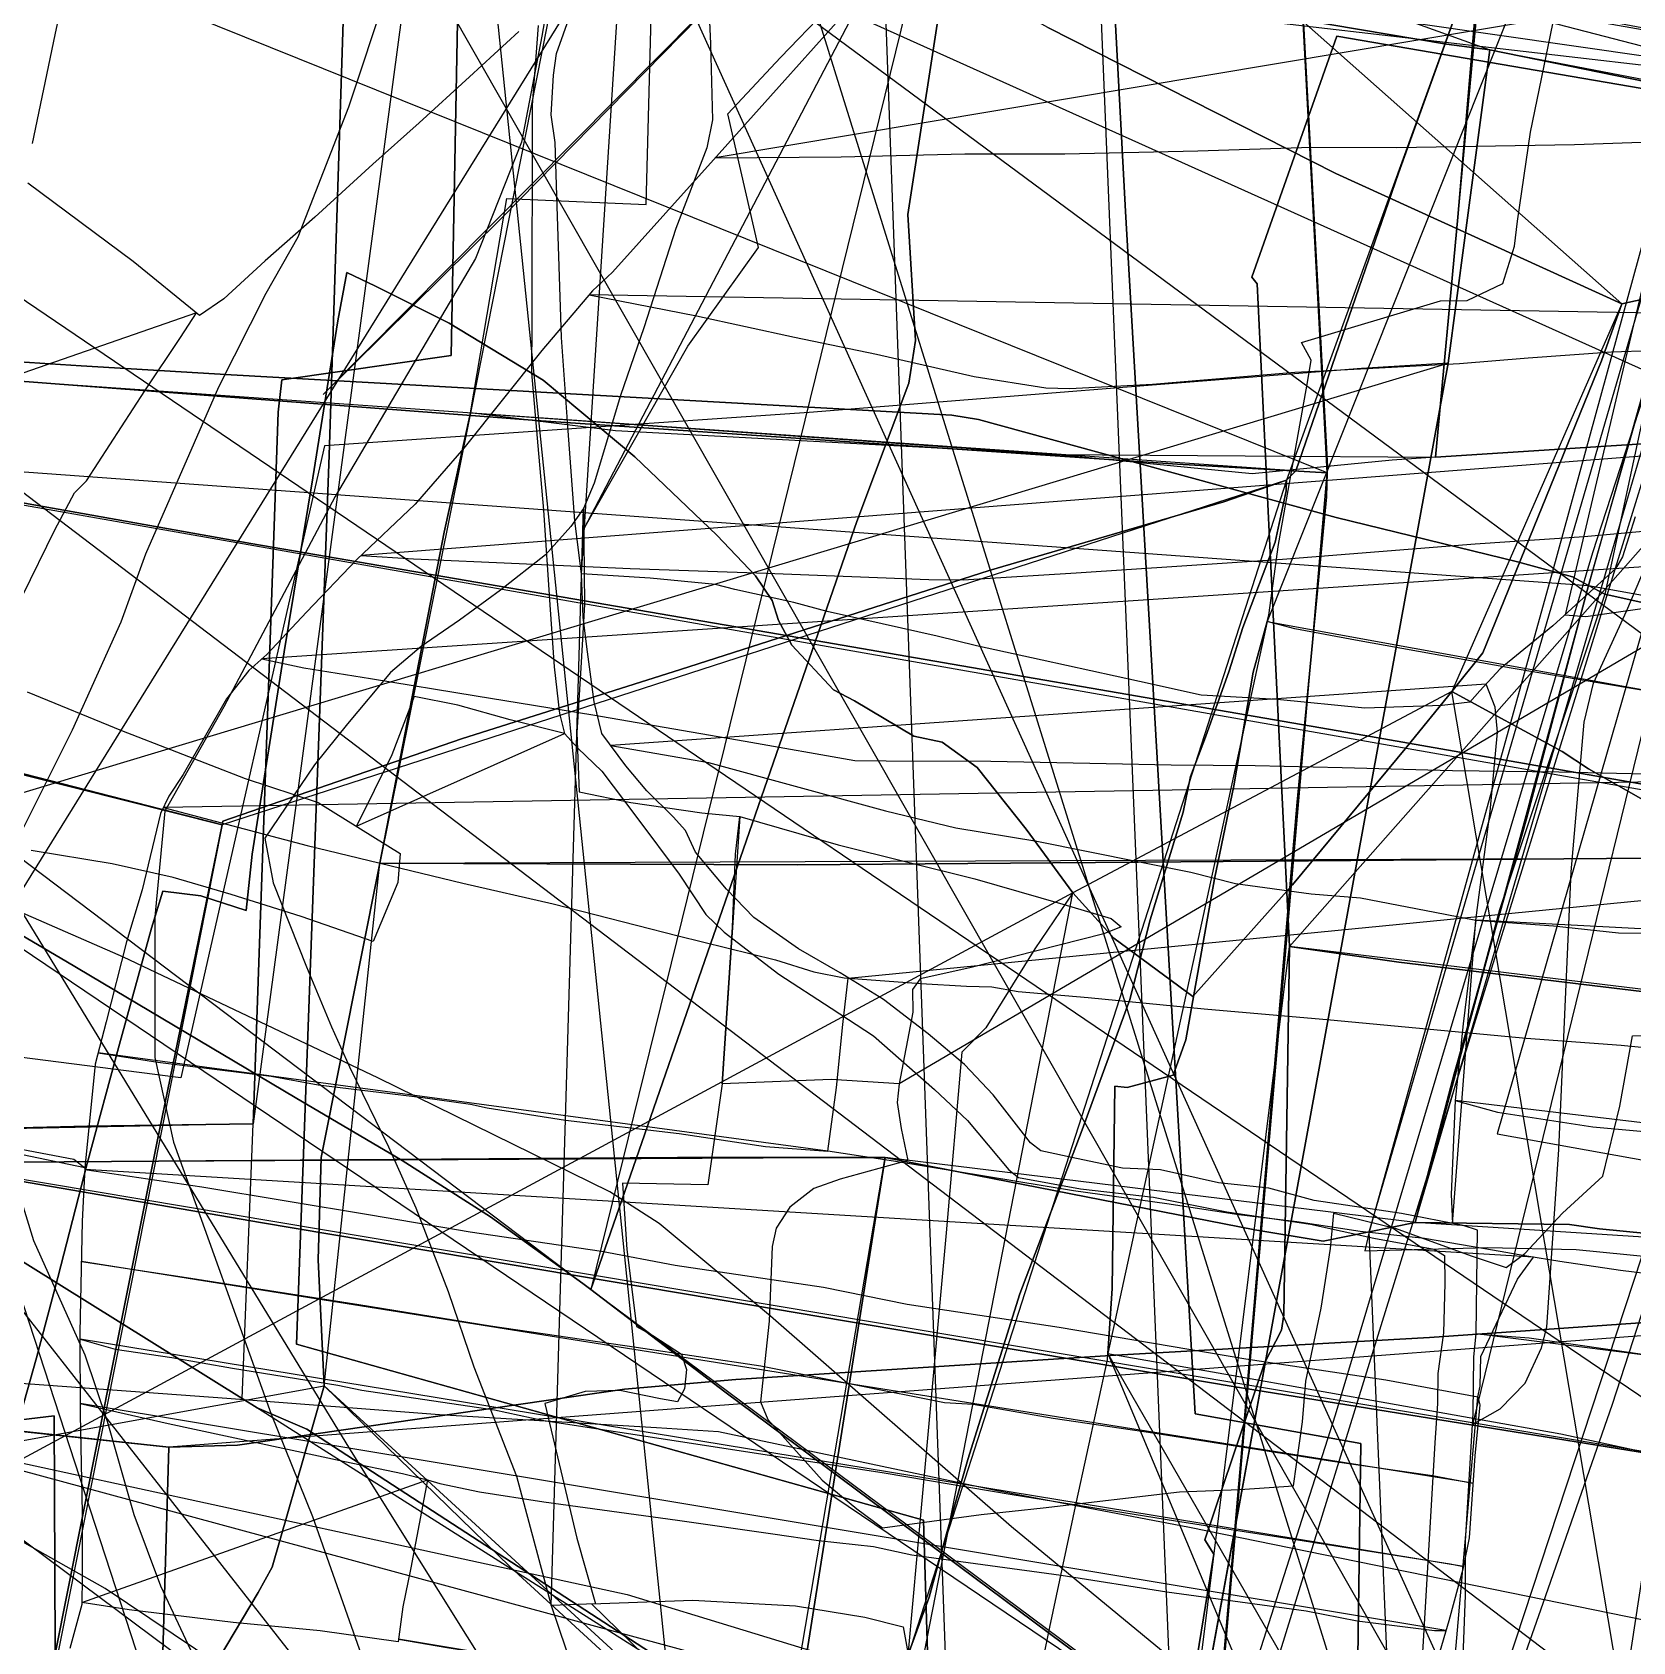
# Model space of a CAD drawing. Extents: x -6790 to 12600, y -1098 to 2171.
# Drawn here: x 160.3 to 236.2, y 490.1 to 566.5 of the extents above; entities that cross this region are included whole.
import ezdxf

# ---------------------------------------------------------------- set-up
doc = ezdxf.new("R2010")
doc.units = 0

msp = doc.modelspace()

# ---------------------------------------------------------------- linework, layer by layer
for points in [[(512.136, 280.615), (448.563, 287.803), (344.256, 372.979), (267.002, 377.504), (237.609, 399.76), (235.722, 401.947), (199.06, 461.44), (175.363, 499.307), (159.143, 525.878), (153.972, 622.113), (242.746, 662.943), (450.741, 620.082), (468.205, 616.512), (512.824, 619.789), (512.136, 280.615)], [(106.837, 634.008), (110.305, 95.456), (826.135, 101.618), (106.837, 634.008)], [(169.155, 628.397), (174.28, 629.169), (219.308, 590.641), (221.354, 552.629), (221.718, 545.873), (221.709, 545.589), (162.836, 569.304), (157.917, 571.286), (169.155, 628.397)], [(219.308, 590.641), (221.354, 552.629), (221.718, 545.873), (221.709, 545.589), (221.675, 544.459), (220.291, 529.974), (217.759, 500.367), (215.5, 474.4), (213.872, 454.825), (275.978, 455.084), (276.414, 465.821), (276.268, 489.437), (276.189, 502.203), (276.521, 508.619), (276.806, 516.998), (278.843, 568.754), (279.165, 570.632), (280.73, 599.566), (282.279, 628.197), (277.587, 627.176), (219.308, 590.641)], [(261.032, 624.005), (234.291, 541.788), (222.081, 500.904), (216.616, 483.784), (208.621, 456.952), (206.806, 448.696), (261.032, 624.005)], [(176.799, 621.354), (124.503, 587.195), (132.295, 497.385), (161.335, 500.87), (161.789, 393.97), (162.139, 309.203), (180.292, 307.508), (183.861, 307.442), (194.41, 309.318), (208.589, 311.94), (207.26, 348.47), (204.83, 421.273), (202.567, 495.926), (172.831, 504.27), (174.373, 546.426), (176.799, 621.354)], [(176.799, 621.354), (174.373, 546.426), (172.831, 504.27), (202.567, 495.926), (204.83, 421.273), (207.26, 348.47), (208.589, 311.94), (176.799, 621.354)], [(176.799, 621.354), (195.163, 616.672), (209.08, 613.341), (209.489, 607.653), (212.137, 557.979), (215.453, 500.954), (223.302, 499.559), (222.815, 464.58), (222.289, 409.28), (222.118, 385.626), (221.952, 331.559), (221.478, 313.005), (219.103, 312.825), (208.589, 311.94), (207.26, 348.47), (204.83, 421.273), (202.567, 495.926), (172.831, 504.27), (174.373, 546.426), (176.799, 621.354)], [(226.847, 546.328), (224.783, 546.195), (218.146, 545.541), (208.794, 546.456), (187.95, 547.589), (181.087, 548.433), (182.81, 558.605), (189.406, 558.309), (189.874, 575.519), (190.448, 595.897), (192.853, 619.432), (227.935, 618.119), (233.372, 617.839), (232.104, 602.231), (231.286, 594.258), (230.425, 585.387), (229.012, 570.699), (227.906, 557.712), (226.847, 546.328)], [(231.286, 594.258), (230.425, 585.387), (229.012, 570.699), (227.906, 557.712), (226.847, 546.328), (244.994, 547.497), (247.116, 547.634), (258.708, 548.37), (265.349, 548.874), (273.068, 550.73), (272.188, 561.474), (270.805, 579.12), (269.726, 592.662), (269.593, 594.538), (248.677, 595.373), (248.881, 606.168), (249.6, 616.815), (239.702, 617.513), (233.372, 617.839), (232.104, 602.231), (231.286, 594.258)], [(254.742, 616.066), (244.143, 583.758), (232.39, 540.916), (223.7, 509.595), (254.742, 616.066)], [(257.042, 616.241), (250.487, 596.503), (244.652, 578.602), (241.014, 564.267), (237.232, 550.797), (234.878, 539.839), (229.884, 524.864), (225.878, 510.038), (257.042, 616.241)], [(259.891, 615.703), (250.918, 587.917), (246.26, 572.937), (242.917, 562.109), (240.831, 552.014), (239.497, 548.593), (237.003, 539.367), (229.773, 514.236), (250.422, 510.528), (261.235, 509.395), (271.188, 509.41), (282.27, 512.814), (293.051, 514.537), (301.297, 516.159), (303.663, 515.957), (307.541, 514.563), (259.891, 615.703)], [(221.478, 313.005), (221.952, 331.559), (222.118, 385.626), (222.289, 409.28), (222.815, 464.58), (223.302, 499.559), (215.453, 500.954), (212.137, 557.979), (209.489, 607.653), (209.08, 613.341), (221.478, 313.005)], [(138.65, 539.924), (141.125, 571.346), (142.459, 596.462), (291.488, 612.314), (289.796, 578.707), (288.085, 555.904), (286.14, 526.628), (285.094, 508.755), (285.13, 508.329), (263.074, 506.946), (238.604, 505.413), (226.564, 504.588), (211.68, 503.743), (193.661, 502.588), (188.383, 502.135), (170.03, 499.473), (166.771, 499.374), (150.608, 501.099), (137.104, 502.592), (136.855, 504.08), (138.65, 539.924)], [(269.777, 609.196), (254.903, 565.071), (242.101, 523.156), (239.146, 513.479), (235.229, 501.412), (231.936, 491.971), (222.86, 466.135), (217.867, 450.278), (207.44, 418.887), (202.701, 405.282), (269.777, 609.196)], [(79.554, 608.243), (82.482, 284.447), (81.901, 110.821), (776.199, 114.155), (808.139, 114.286), (79.554, 608.243)], [(144.151, 606.058), (145.473, 605.518), (151.092, 599.035), (157.13, 591.615), (165.633, 585.332), (180.078, 574.32), (180.523, 574.208), (194.077, 571.801), (214.989, 568.003), (227.373, 565.924), (229.424, 565.656), (227.444, 550.796), (223.328, 550.534), (197.14, 548.458), (174.16, 546.872), (167.344, 516.897), (130.793, 521.584), (130.567, 521.611), (144.151, 606.058)], [(181.132, 591.966), (180.8, 584.473), (180.159, 551.151), (172.138, 550.007), (171.958, 548.471), (170.776, 514.716), (162.915, 514.607), (150.032, 514.29), (142.255, 519.138), (142.602, 522.74), (154.223, 522.386), (154.637, 536.669), (154.953, 549.602), (151.92, 551.43), (151.678, 551.81), (151.66, 552.682), (152.075, 559.341), (153.446, 586.552), (153.896, 593.803), (154.964, 596.259), (181.132, 591.966)], [(181.087, 548.433), (182.81, 558.605), (189.406, 558.309), (189.874, 575.519), (190.448, 595.897), (181.087, 548.433)], [(226.847, 546.328), (227.906, 557.712), (229.012, 570.699), (230.425, 585.387), (231.286, 594.258), (226.847, 546.328)], [(97.67, 591.945), (792.056, 585.549), (784.52, 85.891), (784.405, 69.632), (97.67, 591.945)], [(170.776, 514.716), (171.958, 548.471), (172.138, 550.007), (180.159, 551.151), (180.8, 584.473), (181.132, 591.966), (170.776, 514.716)], [(235.676, 553.608), (222.118, 559.779), (208.453, 566.718), (200.364, 571.242), (190.008, 576.806), (188.999, 577.59), (188.887, 578.067), (189.7, 580.337), (191.168, 586.796), (192.461, 591.912), (235.676, 553.608)], [(243.717, 568.968), (238.911, 557.155), (237.626, 554.036), (235.676, 553.608), (222.118, 559.779), (208.453, 566.718), (200.364, 571.242), (190.008, 576.806), (188.999, 577.59), (188.887, 578.067), (189.7, 580.337), (191.168, 586.796), (192.461, 591.912), (193.852, 591.203), (201.489, 587.753), (208.641, 584.251), (214.601, 581.519), (220.719, 578.723), (232.07, 573.903), (241.034, 570.038), (243.717, 568.968)], [(229.424, 565.656), (227.373, 565.924), (214.989, 568.003), (194.077, 571.801), (180.523, 574.208), (180.078, 574.32), (165.633, 585.332), (157.13, 591.615), (229.424, 565.656)], [(219.308, 590.641), (221.354, 552.629), (221.718, 545.873), (221.709, 545.589), (219.308, 590.641)], [(186.783, 506.851), (189.207, 513.834), (199.407, 543.275), (201.87, 549.845), (202.182, 551.87), (201.826, 557.835), (204.808, 577.244), (205.796, 584.136), (186.783, 506.851)], [(218.864, 538.547), (218.946, 538.845), (219.394, 542.19), (220.796, 549.966), (220.945, 550.929), (220.486, 551.769), (227.084, 553.741), (228.348, 553.766), (230.042, 554.575), (230.598, 556.332), (230.725, 557.533), (231.344, 561.742), (232.406, 566.887), (233.657, 574.509), (234.074, 576.721), (218.864, 538.547)], [(234.106, 540.248), (241.38, 565.73), (243.421, 573.366), (234.106, 540.248)], [(243.421, 573.366), (246.26, 572.937), (255.278, 572.367), (262.439, 571.985), (263.881, 571.55), (266.193, 570.803), (277.36, 568.602), (278.839, 568.437), (279.029, 568.416), (277.366, 558.328), (275.76, 548.72), (273.388, 533.206), (264.608, 534.679), (258.503, 535.715), (252.49, 536.74), (245.44, 537.812), (239.128, 538.894), (234.878, 539.839), (234.106, 540.248), (241.38, 565.73), (243.421, 573.366)], [(197.836, 573.249), (182.55, 557.665), (174.097, 549.299), (197.836, 573.249)], [(200.357, 570.58), (217.774, 571.223), (232.071, 572.094), (240.005, 572.56), (258.27, 570.503), (271.918, 568.661), (291.472, 562.518), (310.98, 556.615), (325.184, 552.661), (200.357, 570.58)], [(219.773, 545.238), (220.226, 545.69), (225.092, 559.805), (229.741, 572.72), (219.773, 545.238)], [(218.431, 451.321), (187.285, 476.866), (163.747, 492.683), (132.638, 510.224), (108.05, 526.791), (103.103, 530.539), (88.86, 542.607), (81.739, 548.08), (62.698, 565.471), (56.027, 572.367), (218.431, 451.321)], [(186.783, 506.851), (186.408, 507.136), (182.025, 510.312), (177.833, 512.97), (172.764, 515.965), (161.896, 522.436), (157.645, 524.919), (149.918, 529.434), (144.25, 532.866), (132.373, 540.129), (130.928, 541.327), (124.253, 547.535), (115.928, 555.455), (111.58, 559.591), (109.417, 561.943), (100.105, 572.466), (186.783, 506.851)], [(162.836, 569.304), (157.917, 571.286), (153.805, 550.386), (159.311, 549.968), (184.424, 548.058), (214.602, 545.997), (221.709, 545.589), (162.836, 569.304)], [(192.688, 560.534), (198.652, 560.578), (204.516, 560.714), (209.263, 560.72), (215.577, 560.859), (220.985, 561.028), (225.017, 561.018), (233.438, 561.168), (240.69, 561.411), (241.21, 561.324), (247.18, 561.514), (249.646, 561.443), (249.622, 562.925), (249.373, 565.683), (249.289, 568.344), (249.224, 570.016), (192.688, 560.534)], [(330.489, 541.529), (316.296, 545.419), (297.427, 550.451), (292.695, 551.701), (282.682, 559.75), (273.53, 567.135), (273.084, 566.79), (262.509, 564.66), (258.177, 563.814), (244.082, 565.592), (237.215, 566.577), (229.402, 568.073), (222.036, 569.395), (221.171, 569.861), (330.489, 541.529)], [(232.987, 538.862), (233.972, 538.771), (237.86, 539.337), (241.193, 540.339), (242.363, 540.691), (242.086, 542.815), (241.56, 546.845), (241.147, 549.352), (240.682, 552.775), (240.072, 556.426), (239.812, 559.206), (239.503, 562.504), (239.483, 565.749), (239.623, 566.958), (232.987, 538.862)], [(253.332, 560.958), (222.164, 566.297), (218.136, 554.876), (218.383, 554.557), (219.193, 537.891), (219.912, 523.118), (253.332, 560.958)], [(256.983, 518.618), (247.1, 519.712), (237.553, 520.887), (225.11, 522.376), (219.912, 523.118), (219.193, 537.891), (218.383, 554.557), (218.136, 554.876), (222.164, 566.297), (253.332, 560.958), (253.379, 560.473), (255.843, 543.191), (255.998, 540.758), (255.403, 525.595), (255.413, 524.676), (256.983, 518.618)], [(280.23, 555.874), (272.506, 561.794), (271.535, 561.517), (257.683, 559.99), (244.363, 562.604), (229.424, 565.656), (280.23, 555.874)], [(227.619, 535.225), (229.096, 537.059), (234.716, 550.897), (235.676, 553.608), (227.619, 535.225)], [(234.106, 540.248), (233.334, 540.657), (230.731, 541.371), (222.138, 543.467), (205.172, 548.117), (203.907, 548.331), (169.724, 550.235), (162.61, 550.671), (154.262, 551.196), (149.38, 551.411), (146.34, 551.6), (122.898, 551.739), (99.216, 552.282), (75.823, 552.298), (63.957, 552.306), (59.407, 552.616), (54.603, 553.29), (234.106, 540.248)], [(271.395, 524.453), (270.971, 525.029), (248.374, 528.764), (222.229, 533.35), (195.689, 537.936), (170.664, 542.231), (147.32, 546.402), (125.656, 549.971), (109.222, 552.98), (271.395, 524.453)], [(271.395, 524.453), (270.971, 525.029), (248.374, 528.764), (222.229, 533.35), (195.689, 537.936), (170.664, 542.231), (147.32, 546.402), (125.656, 549.971), (109.222, 552.98), (271.395, 524.453)], [(129.159, 539.66), (133.444, 538.143), (137.854, 536.689), (142.569, 535.05), (149.252, 532.937), (155.506, 530.96), (156.514, 533.081), (157.58, 535.138), (159.835, 539.755), (161.364, 542.888), (162.304, 544.645), (162.866, 545.216), (165.632, 549.478), (167.329, 552.01), (168.08, 553.174), (129.159, 539.66)], [(93.005, 519.775), (94.669, 518.336), (121.656, 502), (125.049, 499.946), (140.98, 490.142), (153.176, 482.636), (169.066, 472.94), (169.362, 472.76), (193.272, 458.174), (211.389, 446.437), (214.101, 473.89), (206.857, 478.432), (173.312, 500.229), (170.96, 501.243), (170.251, 501.685), (150.032, 514.29), (142.255, 519.138), (136.694, 522.606), (126.845, 528.882), (109.678, 539.822), (100.963, 545.1), (90.378, 551.512), (93.005, 519.775)], [(227.444, 550.796), (223.328, 550.534), (197.14, 548.458), (174.16, 546.872), (167.344, 516.897), (130.793, 521.584), (130.567, 521.611), (227.444, 550.796)], [(227.444, 550.796), (216.662, 491.87), (208.312, 446.238), (199.771, 398.674), (198.735, 392.889), (198.606, 392.913), (227.444, 550.796)], [(228.594, 500.451), (229.911, 501.201), (231.095, 502.42), (231.869, 504.087), (232.123, 505.077), (232.692, 513.503), (233.285, 526.664), (233.892, 533.766), (234.336, 535.619), (235.92, 539.055), (237.199, 542.083), (238.785, 546.204), (240.945, 550.842), (228.594, 500.451)], [(159.311, 549.968), (153.805, 550.386), (141.536, 480.899), (132.241, 428.257), (136.758, 429.073), (144.348, 427.381), (183.178, 420.48), (210.71, 415.366), (211.12, 421.724), (213.872, 454.825), (215.5, 474.4), (217.759, 500.367), (220.291, 529.974), (221.675, 544.459), (221.709, 545.589), (214.602, 545.997), (184.424, 548.058), (159.311, 549.968)], [(221.709, 545.589), (214.602, 545.997), (184.424, 548.058), (159.311, 549.968), (221.709, 545.589)], [(76.272, 549.22), (91.616, 547.184), (100.327, 546.25), (111.525, 543.35), (129.626, 538.73), (143.198, 535.595), (158.764, 531.597), (169.304, 528.894), (166.223, 513.872), (160.644, 485.842), (156.439, 464.098), (155.084, 457.302), (145.921, 458.619), (143.266, 446.497), (134.617, 448.744), (118.429, 452.566), (104.702, 456.228), (89.594, 459.53), (60.299, 485.335), (65.594, 508.717), (76.272, 549.22)], [(176.78, 527.076), (179.827, 542.782), (181.087, 548.433), (176.78, 527.076)], [(208.794, 546.456), (187.95, 547.589), (181.087, 548.433), (179.827, 542.782), (176.78, 527.076), (196.584, 526.998), (241.014, 527.348), (241.332, 527.325), (244.994, 547.497), (226.847, 546.328), (224.783, 546.195), (218.146, 545.541), (208.794, 546.456)], [(208.794, 546.456), (187.95, 547.589), (181.087, 548.433), (208.794, 546.456)], [(175.89, 541.668), (178.372, 541.519), (183.385, 541.291), (188.647, 541.053), (195.097, 540.834), (202.822, 540.527), (204.443, 540.522), (209.806, 540.847), (219.582, 541.492), (228.725, 542.229), (233.891, 542.571), (239.852, 543.115), (246.272, 543.415), (248.045, 543.482), (247.361, 546.389), (247.254, 547.296), (251.728, 547.551), (175.89, 541.668)], [(169.304, 528.894), (158.764, 531.597), (143.198, 535.595), (129.626, 538.73), (111.525, 543.35), (100.327, 546.25), (169.304, 528.894)], [(226.847, 546.328), (224.783, 546.195), (218.146, 545.541), (208.794, 546.456), (226.847, 546.328)], [(169.304, 528.894), (169.339, 529.066), (180.657, 532.978), (191.033, 536.262), (205.67, 540.96), (216.813, 544.209), (219.773, 545.238), (169.304, 528.894)], [(189.724, 451.905), (191.844, 460.317), (193.762, 466.362), (195.572, 471.085), (197.617, 477.945), (200.242, 485.184), (202.829, 492.27), (203.649, 495.275), (204.658, 498.791), (207.129, 506.655), (210.087, 514.423), (212.342, 520.609), (213.316, 524.398), (214.883, 529.494), (215.222, 531.189), (215.934, 533.056), (217.06, 536.202), (217.714, 538.252), (219.244, 542.294), (219.764, 544.738), (219.773, 545.238), (189.724, 451.905)], [(221.709, 545.589), (221.675, 544.459), (220.291, 529.974), (217.759, 500.367), (215.5, 474.4), (213.872, 454.825), (221.709, 545.589)], [(186.441, 543.892), (186.493, 539.341), (186.308, 536.342), (186.122, 533.253), (186.24, 530.456), (188.685, 529.951), (192.057, 529.462), (193.86, 529.294), (198.522, 527.955), (204.996, 526.337), (209.164, 525.137), (211.457, 524.446), (211.929, 524.059), (211.119, 523.722), (204.764, 522.121), (202.401, 521.593), (202.047, 521.087), (202.063, 520.009), (201.406, 516.617), (198.186, 516.82), (193.02, 516.616), (192.328, 511.83), (188.282, 511.898), (188.5, 508.756), (188.955, 505.1), (189.733, 504.672), (191.082, 503.796), (191.318, 503.072), (191.233, 502.145), (190.896, 501.538), (190.087, 501.673), (188.16, 502.073), (186.524, 502.023), (184.602, 501.45), (186.12, 495.072), (187.014, 491.955), (184.912, 491.868), (186.441, 543.892)], [(225.878, 510.038), (227.733, 517.079), (229.856, 524.589), (231.154, 529.181), (234.106, 540.248), (225.878, 510.038)], [(234.106, 540.248), (234.878, 539.839), (239.128, 538.894), (245.44, 537.812), (252.49, 536.74), (258.503, 535.715), (264.608, 534.679), (273.388, 533.206), (273.205, 532.009), (271.185, 510.978), (271.191, 507.134), (256.22, 507.45), (254.077, 507.761), (243.599, 508.848), (234.623, 509.731), (233.206, 509.944), (225.878, 510.038), (227.733, 517.079), (229.856, 524.589), (231.154, 529.181), (234.106, 540.248)], [(273.388, 533.206), (264.608, 534.679), (258.503, 535.715), (252.49, 536.74), (245.44, 537.812), (239.128, 538.894), (234.878, 539.839), (234.106, 540.248), (273.388, 533.206)], [(211.307, 503.827), (211.508, 506.909), (211.64, 516.508), (212.217, 516.433), (214.395, 517.018), (214.997, 518.705), (216.357, 526.33), (217.286, 530.745), (218.204, 536.131), (218.864, 538.547), (211.307, 503.827)], [(239.605, 534.771), (230.434, 536.319), (223.053, 537.653), (220.172, 538.189), (218.864, 538.547), (239.605, 534.771)], [(187.728, 532.663), (192.36, 531.85), (200.763, 529.566), (204.091, 528.756), (207.943, 528.128), (215.24, 526.645), (217.365, 526.119), (220.949, 525.625), (223.291, 525.437), (227.299, 524.654), (228.756, 524.369), (229.434, 529.536), (229.779, 533.287), (229.68, 534.472), (229.243, 535.565), (187.728, 532.663)], [(209.647, 525.675), (211.585, 523.527), (215.333, 520.748), (220.064, 526.046), (225.488, 532.595), (227.619, 535.225), (209.647, 525.675)], [(227.619, 535.225), (232.857, 532.371), (234.101, 531.559), (238.476, 529.064), (244.943, 523.834), (253.066, 517.188), (253.903, 516.379), (251.098, 511.514), (243.202, 496.681), (241.928, 494.504), (241.735, 491.95), (237.648, 483.912), (236.667, 481.579), (227.619, 535.225)], [(185.532, 533.228), (182.953, 533.872), (180.477, 534.569), (178.402, 534.981), (177.354, 532.22), (175.668, 528.829), (185.532, 533.228)], [(166.514, 529.713), (173.331, 527.911), (180.719, 526.125), (185.005, 525.15), (190.933, 523.633), (195.545, 522.498), (197.364, 521.931), (198.798, 521.638), (202.431, 521.375), (204.608, 521.242), (205.802, 521.207), (207.058, 520.984), (210.379, 520.711), (215.88, 520.167), (221.859, 519.655), (231.136, 518.774), (235.651, 518.446), (242.927, 517.74), (243.36, 517.715), (244.518, 522.848), (245.722, 527.758), (246.563, 531.093), (166.514, 529.713)], [(193.02, 516.616), (193.511, 524.043), (193.65, 527.509), (193.86, 529.294), (193.02, 516.616)], [(155.084, 457.302), (156.439, 464.098), (160.644, 485.842), (166.223, 513.872), (169.304, 528.894), (155.084, 457.302)], [(235.194, 472.135), (206.731, 495.605), (195.308, 505.586), (190.025, 509.988), (187.694, 511.49), (176.688, 516.903), (164.62, 522.626), (157.835, 525.579), (152.792, 527.755), (235.194, 472.135)], [(176.78, 527.076), (174.005, 513.113), (173.851, 508.261), (174.133, 502.292), (176.78, 527.076)], [(241.332, 527.325), (241.014, 527.348), (196.584, 526.998), (176.78, 527.076), (241.332, 527.325)], [(209.647, 525.675), (207.845, 523.018), (205.521, 519.271), (204.387, 518.118), (203.637, 509.538), (202.453, 496.496), (201.214, 482.851), (200.864, 480.764), (209.647, 525.675)], [(228.756, 524.369), (228.163, 519.454), (227.781, 515.827), (227.588, 511.362), (227.656, 509.992), (228.756, 524.369)], [(228.756, 524.369), (232.444, 524.106), (235.517, 523.777), (240.386, 523.708), (244.426, 523.56), (228.756, 524.369)], [(219.912, 523.118), (219.653, 505.651), (219.547, 504.926), (218.741, 503.368), (216.811, 497.657), (215.908, 494.991), (216.333, 494.309), (215.545, 489.439), (214.96, 483.498), (214.935, 483.007), (219.912, 523.118)], [(255.738, 482.211), (232.392, 482.586), (216.317, 482.935), (214.935, 483.007), (214.96, 483.498), (215.545, 489.439), (216.333, 494.309), (215.908, 494.991), (216.811, 497.657), (218.741, 503.368), (219.547, 504.926), (219.653, 505.651), (219.912, 523.118), (225.11, 522.376), (237.553, 520.887), (247.1, 519.712), (256.983, 518.618), (256.622, 509.479), (256.366, 501.424), (255.837, 487.756), (255.738, 482.211)], [(219.912, 523.118), (225.11, 522.376), (237.553, 520.887), (247.1, 519.712), (256.983, 518.618), (219.912, 523.118)], [(258.516, 495.531), (241.355, 498.374), (217.254, 502.262), (194.322, 506.134), (171.128, 510.04), (154.038, 512.97), (135.587, 516.057), (117.433, 518.934), (100.412, 522.073), (258.516, 495.531)], [(258.516, 495.531), (241.355, 498.374), (217.254, 502.262), (194.322, 506.134), (171.128, 510.04), (154.038, 512.97), (135.587, 516.057), (117.433, 518.934), (100.412, 522.073), (258.516, 495.531)], [(163.421, 518.08), (166.255, 517.634), (171.62, 516.972), (173.858, 516.571), (178.825, 515.958), (181.087, 515.654), (181.871, 515.481), (185.579, 514.893), (190.976, 514.259), (195.075, 513.647), (198.032, 513.422), (163.421, 518.08)], [(227.781, 515.827), (229.783, 515.275), (234.305, 514.58), (240.752, 513.986), (243.982, 513.688), (245.425, 513.724), (227.781, 515.827)], [(150.032, 514.29), (162.915, 514.607), (170.776, 514.716), (150.032, 514.29)], [(170.776, 514.716), (162.915, 514.607), (150.032, 514.29), (170.251, 501.685), (170.776, 514.716)], [(152.769, 514.714), (157.596, 513.93), (162.261, 513.037), (162.786, 512.636), (152.769, 514.714)], [(200.739, 513.116), (190.892, 513.116), (157.325, 512.882), (156.934, 511.358), (154.433, 496.039), (154.004, 492.952), (152.206, 482.901), (145.89, 449.45), (142.739, 430.267), (126.607, 362.822), (121.776, 342.178), (122.458, 342.178), (139.269, 341.306), (158.524, 340.509), (171.331, 339.911), (177.044, 366.538), (180.633, 387.376), (185.01, 416.906), (193.74, 468.837), (200.739, 513.116)], [(157.325, 512.882), (190.892, 513.116), (200.739, 513.116), (157.325, 512.882)], [(200.739, 513.116), (193.74, 468.837), (185.01, 416.906), (180.633, 387.376), (177.044, 366.538), (171.331, 339.911), (200.739, 513.116)], [(200.739, 513.116), (218.283, 509.696), (221.521, 509.153), (225.878, 510.038), (200.739, 513.116)], [(162.782, 512.543), (168.343, 511.732), (176.338, 510.407), (181.068, 509.594), (187.29, 508.67), (190.792, 508.01), (197.827, 506.97), (201.791, 506.161), (208.995, 505.07), (217.845, 503.574), (224.487, 502.569), (228.849, 501.77), (228.967, 502.272), (228.999, 503.676), (230.731, 507.355), (231.485, 508.394), (162.782, 512.543)], [(225.878, 510.038), (233.206, 509.944), (234.623, 509.731), (243.599, 508.848), (254.077, 507.761), (256.22, 507.45), (271.191, 507.134), (225.878, 510.038)], [(162.626, 508.186), (167.615, 507.431), (175.782, 506.151), (182.028, 505.134), (188.937, 504.13), (194.841, 503.245), (199.428, 502.327), (203.564, 501.5), (204.922, 501.423), (208.71, 500.749), (213.549, 500.044), (221.963, 498.716), (226.694, 498.034), (228.617, 497.68), (162.626, 508.186)], [(166.771, 499.374), (170.03, 499.473), (188.383, 502.135), (193.661, 502.588), (211.68, 503.743), (226.564, 504.588), (238.604, 505.413), (263.074, 506.946), (285.13, 508.329), (285.428, 504.798), (285.976, 472.023), (239.486, 479.67), (201.639, 484.865), (194.206, 471.266), (167.704, 471.001), (165.945, 471.247), (166.771, 499.374)], [(166.771, 499.374), (170.03, 499.473), (188.383, 502.135), (193.661, 502.588), (211.68, 503.743), (226.564, 504.588), (238.604, 505.413), (263.074, 506.946), (285.13, 508.329), (166.771, 499.374)], [(233.83, 471.855), (229.382, 475.263), (209.214, 490.041), (201.418, 495.842), (193.145, 502.005), (186.783, 506.851), (233.83, 471.855)], [(228.767, 504.752), (231.28, 504.563), (237.098, 503.721), (241.468, 502.89), (246.482, 502.227), (249.042, 501.889), (250.828, 501.855), (251.313, 501.905), (228.767, 504.752)], [(137.608, 504.289), (140.911, 502.727), (175.869, 495.138), (188.503, 492.395), (204.971, 487.369), (235.567, 478.973), (264.638, 470.996), (294.2, 462.473), (320.523, 455.123), (343.859, 448.37), (349.595, 446.786), (356.258, 444.844), (358.932, 444.221), (137.608, 504.289)], [(162.562, 504.498), (164.223, 504.025), (166.915, 503.639), (169.795, 503.125), (174.787, 502.328), (175.928, 502.089), (182.217, 501.157), (184.564, 500.645), (191.556, 499.563), (200.697, 498.171), (206.77, 497.143), (214.52, 495.89), (220.32, 494.983), (227.532, 493.843), (228.166, 493.714), (162.562, 504.498)], [(234.693, 447.909), (230.297, 449.626), (219.256, 454.134), (207.612, 458.704), (202.429, 460.731), (202.756, 463.003), (205.027, 473.736), (208.552, 490.849), (209.812, 496.791), (211.288, 503.526), (211.307, 503.827), (234.693, 447.909)], [(232.636, 466.794), (232.61, 466.618), (233.809, 455.984), (234.693, 447.909), (230.297, 449.626), (219.256, 454.134), (207.612, 458.704), (202.429, 460.731), (202.756, 463.003), (205.027, 473.736), (208.552, 490.849), (209.812, 496.791), (211.288, 503.526), (211.307, 503.827), (217.173, 502.8), (232.788, 500.021), (237.507, 498.984), (233.374, 471.88), (232.636, 466.794)], [(211.307, 503.827), (217.173, 502.8), (232.788, 500.021), (237.507, 498.984), (233.374, 471.88), (232.636, 466.794), (211.307, 503.827)], [(137.104, 502.592), (150.608, 501.099), (166.771, 499.374), (137.104, 502.592)], [(166.771, 499.374), (165.945, 471.247), (151.625, 472.054), (139.283, 472.417), (137.807, 491.687), (137.104, 502.592), (150.608, 501.099), (166.771, 499.374)], [(174.133, 502.292), (173.561, 500.233), (171.669, 493.689), (171.012, 492.493), (169.13, 489.327), (167.682, 486.838), (148.727, 490.358), (134.178, 492.895), (128.403, 493.992), (174.133, 502.292)], [(170.251, 501.685), (170.96, 501.243), (173.312, 500.229), (206.857, 478.432), (214.101, 473.89), (170.251, 501.685)], [(192.818, 485.163), (192.765, 486.032), (188.36, 488.744), (182.956, 493.703), (174.133, 502.292), (192.818, 485.163)], [(132.295, 497.385), (118.541, 495.436), (101.748, 492.743), (111.924, 472.988), (140.765, 416.179), (120.655, 368.635), (109.886, 342.573), (109.67, 341.557), (124.451, 327.351), (124.704, 327.116), (140.85, 312.116), (141.243, 311.587), (154.804, 309.887), (162.139, 309.203), (161.789, 393.97), (161.335, 500.87), (132.295, 497.385)], [(132.295, 497.385), (161.335, 500.87), (161.789, 393.97), (162.139, 309.203), (132.295, 497.385)], [(162.572, 501.459), (166.749, 500.51), (175.127, 498.708), (177.859, 498.138), (179.043, 497.834), (179.628, 497.653), (181.508, 497.269), (184.557, 496.796), (190.902, 495.923), (195.418, 495.264), (197.588, 494.948), (200.192, 494.665), (202.013, 494.271), (209.095, 493.311), (214.1, 492.513), (220.712, 491.623), (223.127, 491.137), (226.796, 490.682), (227.338, 490.69), (162.572, 501.459)], [(179.043, 497.834), (178.756, 496.324), (178.25, 493.665), (177.878, 491.801), (177.652, 490.152), (173.956, 490.674), (169.831, 491.071), (164.889, 491.662), (162.643, 492.007), (179.043, 497.834)], [(177.669, 490.277), (179.962, 489.879), (185.044, 489.088), (189.428, 488.304), (196.224, 487.104), (198.815, 486.634), (203.086, 486.032), (210.233, 484.899), (213.044, 484.437), (216.58, 483.809), (218.747, 483.473), (219.703, 483.215), (223.714, 482.581), (224.989, 482.409), (177.669, 490.277)]]:
    msp.add_lwpolyline(points, close=True)
for points in [[(246.516, 657.646), (186.452, 542.941), (186.452, 542.941), (191.38, 551.603), (194.736, 556.28), (193.282, 562.623), (195.786, 565.288), (197.949, 567.532)], [(401.226, 633.958), (201.406, 516.617), (201.406, 516.617), (201.317, 515.725), (201.5, 514.497), (201.82, 512.969), (198.607, 512.09), (197.354, 511.641), (196.218, 510.761), (195.568, 509.764), (195.385, 508.905), (195.242, 505.351), (194.832, 501.527), (195.183, 500.693), (197.761, 497.82), (199.4, 496.459), (200.615, 495.552), (205.3, 496.181), (208.233, 496.501), (214.703, 497.262), (217.567, 497.378), (220.114, 497.554), (220.539, 500.588), (220.7, 502.505), (221.418, 505.979), (221.857, 508.803), (222.018, 510.471), (224.931, 509.769), (228.538, 508.452), (230.192, 507.896), (231.087, 508.572), (232.872, 510.474), (234.777, 512.234), (235.582, 515.558), (236.183, 518.886), (240.487, 518.9)], [(461.235, 449.5), (55.186, 632.102)], [(169.892, 615.48), (228.061, 486.962)], [(273.011, 566.769), (271.238, 558.736), (267.267, 540.288), (259.546, 503.557), (258.891, 500.822), (256.872, 459.622), (253.767, 402.415), (252.205, 369.351), (251.312, 350.613), (249.68, 316.396), (249.426, 315.129), (221.478, 313.005), (221.952, 331.559), (222.118, 385.626), (222.289, 409.28), (222.815, 464.58), (223.302, 499.559), (215.453, 500.954), (212.137, 557.979), (209.489, 607.653)], [(184.281, 566.802), (184.006, 563.024), (183.997, 559.348), (183.989, 556.144), (183.981, 552.785), (183.975, 550.336), (184.28, 546.867), (184.548, 543.812), (184.838, 539.325), (185.048, 536.389), (185.299, 534.172), (185.532, 533.228), (186.163, 532.536), (187.312, 531.448), (188.97, 529.238), (190.978, 526.562), (192.237, 524.64), (193.109, 523.812), (195.708, 521.817), (198.188, 520.198), (200.194, 518.889), (203.084, 516.339), (204.65, 514.874), (206.606, 512.534), (207.072, 512.171), (210.014, 511.628), (213.465, 511.238), (216.944, 510.534), (220.91, 509.959), (223.922, 509.293), (226.784, 508.772), (227.277, 508.469), (227.293, 507.16), (227.223, 504.802), (226.958, 502.877), (226.931, 501.454), (226.816, 499.579), (226.308, 490.989), (226.071, 486.98), (159.708, 603.318)], [(254.064, 385.903), (188.816, 595.308)], [(73.828, 591.855), (70.058, 560.526), (109.222, 552.98), (125.656, 549.971), (147.32, 546.402), (170.664, 542.231), (195.689, 537.936), (222.229, 533.35), (248.374, 528.764), (270.971, 525.029), (271.395, 524.453), (271.395, 524.453), (274.551, 534.857), (276.635, 542.338), (279.241, 551.92), (280.636, 556.476), (281.13, 558.821), (274.164, 560.159), (249.799, 564.29), (228.634, 568.023)], [(73.828, 591.855), (70.058, 560.526), (109.222, 552.98), (125.656, 549.971), (147.32, 546.402), (170.664, 542.231), (195.689, 537.936), (222.229, 533.35), (248.374, 528.764), (270.971, 525.029), (271.395, 524.453), (271.395, 524.453), (274.551, 534.857), (276.635, 542.338), (279.241, 551.92), (280.636, 556.476), (281.13, 558.821), (274.164, 560.159), (249.799, 564.29), (228.634, 568.023)], [(204.808, 577.244), (201.826, 557.835), (202.182, 551.87), (201.87, 549.845), (199.407, 543.275), (189.207, 513.834), (186.783, 506.851), (193.145, 502.005), (201.418, 495.842), (209.214, 490.041), (229.382, 475.263), (233.83, 471.855), (234.645, 471.231), (235.194, 472.135), (248.595, 494.222), (259.005, 511.378), (267.415, 525.08), (268.657, 530.626), (271.096, 545.763), (273.44, 559.123), (278.18, 587.522)], [(206.857, 478.432), (173.312, 500.229), (170.96, 501.243), (170.251, 501.685), (170.776, 514.716), (170.776, 514.716), (171.958, 548.471), (172.138, 550.007), (180.159, 551.151), (180.8, 584.473)], [(58.783, 583.073), (54.603, 553.29), (59.407, 552.616), (63.957, 552.306), (75.823, 552.298), (99.216, 552.282), (122.898, 551.739), (146.34, 551.6), (149.38, 551.411), (154.262, 551.196), (162.61, 550.671), (169.724, 550.235), (203.907, 548.331), (205.172, 548.117), (222.138, 543.467), (230.731, 541.371), (233.334, 540.657), (234.106, 540.248), (234.106, 540.248), (241.38, 565.73), (243.421, 573.366)], [(152.905, 514.687), (192.261, 578.162)], [(204.808, 577.244), (201.826, 557.835), (202.182, 551.87), (201.87, 549.845), (199.407, 543.275), (189.207, 513.834), (186.783, 506.851), (186.783, 506.851), (186.408, 507.136), (182.025, 510.312), (177.833, 512.97), (172.764, 515.965), (161.896, 522.436), (157.645, 524.919), (149.918, 529.434), (144.25, 532.866), (132.373, 540.129), (130.928, 541.327), (124.253, 547.535), (115.928, 555.455), (111.58, 559.591), (109.417, 561.943), (100.105, 572.466)], [(236.32, 543.498), (235.706, 541.604), (235.382, 541.04), (233.847, 539.644), (232.405, 538.332), (229.914, 536.301), (228.95, 535.243), (228.474, 534.72), (227.167, 534.563), (223.499, 534.429), (219.335, 534.835), (215.728, 535.049), (212.803, 535.689), (208.19, 536.698), (205.08, 537.379), (203.205, 537.845), (197.997, 539.017), (196.409, 539.443), (193.615, 540.054), (192.701, 540.294), (189.593, 540.601), (186.337, 540.8), (188.583, 575.881)], [(251.904, 575.608), (253.332, 560.958), (222.164, 566.297), (218.136, 554.876), (218.383, 554.557), (219.193, 537.891), (219.912, 523.118), (219.653, 505.651), (219.547, 504.926), (218.741, 503.368), (216.811, 497.657), (215.908, 494.991), (216.333, 494.309), (215.545, 489.439)], [(148.727, 490.358), (167.682, 486.838), (169.13, 489.327), (171.012, 492.493), (171.669, 493.689), (173.561, 500.233), (174.133, 502.292), (173.851, 508.261), (174.005, 513.113), (176.78, 527.076), (179.827, 542.782), (181.087, 548.433), (182.81, 558.605), (189.406, 558.309), (189.874, 575.519)], [(185.819, 574.139), (184.457, 566.298), (183.497, 561.273), (181.324, 555.751), (174.654, 544.467), (169.388, 534.492), (166.587, 529.544), (166.108, 524.538), (166.108, 517.86), (166.992, 513.848), (171.634, 500.948), (173.585, 496.09), (177.639, 484.622)], [(229.741, 572.72), (225.092, 559.805), (220.226, 545.69), (219.773, 545.238), (216.813, 544.209), (205.67, 540.96), (191.033, 536.262), (180.657, 532.978), (169.339, 529.066), (169.304, 528.894), (158.764, 531.597), (143.198, 535.595), (129.626, 538.73), (111.525, 543.35), (100.327, 546.25), (101.841, 552.221), (86.582, 568.692)], [(229.741, 572.72), (225.092, 559.805), (220.226, 545.69), (219.773, 545.238), (219.764, 544.738), (219.244, 542.294), (217.714, 538.252), (217.06, 536.202), (215.934, 533.056), (215.222, 531.189), (214.883, 529.494), (213.316, 524.398), (212.342, 520.609), (210.087, 514.423), (207.129, 506.655), (204.658, 498.791), (203.649, 495.275), (202.829, 492.27), (200.242, 485.184)], [(159.55, 528.082), (162.208, 533.4), (164.508, 538.528), (165.68, 541.756), (169.152, 549.661), (171.385, 554.107), (172.912, 556.785), (175.308, 562.94), (175.997, 564.995), (178.168, 571.622)], [(192.213, 571.577), (192.463, 565.939), (192.562, 562.327), (192.288, 561.007), (190.816, 557.185), (189.293, 552.465), (188.196, 549.252), (186.95, 545.092), (186.441, 543.892), (185.835, 543.048), (184.634, 541.708), (182.498, 540.025), (180.559, 538.599), (178.735, 537.352), (177.285, 536.121), (175.242, 533.69), (173.679, 531.737), (171.324, 528.271), (171.729, 526.152), (173.305, 522.157), (174.49, 519.32), (175.334, 517.426), (177.189, 513.624), (178.485, 510.734), (180.014, 506.766), (181.23, 503.197), (183.259, 497.999), (184.912, 491.868), (187.362, 484.629)], [(326.221, 554.535), (200.711, 569.095), (200.711, 569.095), (207.917, 569.417), (214.689, 569.668), (221.886, 569.999), (227.985, 570.117), (234.292, 570.66), (238.439, 570.861), (242.385, 571.046), (243.388, 571.127), (244.56, 570.754), (252.32, 569.526), (257.95, 568.658), (264.905, 567.721), (268.53, 567.12), (269.329, 567.027), (276.249, 565.243), (284.001, 563.142), (289.294, 561.496), (295.839, 559.853)], [(162.176, 570.155), (161.374, 566.355), (160.288, 561.211)], [(200.069, 568.776), (195.985, 564.215), (192.602, 560.438), (190.348, 557.92), (187.821, 555.112), (186.871, 554.222), (184.468, 551.397), (180.757, 546.766), (178.457, 544.102), (175.693, 541.482), (173.297, 538.989), (171.413, 536.976), (170.568, 536.208), (169.505, 534.868), (167.451, 531.282), (166.779, 530.26), (166.375, 529.427), (165.507, 525.813), (164.772, 523.351), (163.803, 519.553), (163.282, 517.544), (162.786, 512.636), (162.663, 510.085), (162.56, 504.823), (162.574, 500.931), (162.657, 496.259), (162.667, 493.24), (162.641, 491.917), (162.077, 489.84)], [(208.967, 342.239), (200.711, 569.095)], [(228.061, 486.962), (228.261, 492.366), (228.264, 494.921), (228.625, 500.974), (228.654, 503.664), (228.767, 504.752), (228.836, 509.675), (228.148, 509.897), (225.231, 510.462), (221.092, 511.081), (218.933, 511.664), (216.559, 511.919), (213.807, 512.537), (212.005, 512.615), (209.826, 513.077), (208.13, 513.436), (207.631, 513.809), (205.874, 516.095), (204.503, 517.526), (202.79, 518.986), (200.665, 520.609), (198.607, 521.878), (196.642, 523.008), (194.523, 524.496), (193.227, 525.847), (191.751, 527.604), (191.273, 528.62), (190.691, 529.272), (189.435, 530.516), (188.452, 531.693), (187.31, 533.224), (186.941, 534.734), (186.601, 537.33), (186.416, 538.744), (186.337, 540.8), (186.024, 543.308), (185.713, 547.589), (185.392, 552.011), (185.283, 555.381), (185.19, 558.242), (185.092, 561.257), (184.905, 562.563), (185.011, 564.457), (185.16, 565.47), (186.072, 568.065)], [(214.989, 568.003), (227.373, 565.924), (229.424, 565.656), (244.363, 562.604), (257.683, 559.99), (271.535, 561.517), (272.506, 561.794), (280.23, 555.874), (288.74, 549.561), (289.133, 549.075), (291.654, 548.335), (311.75, 543.988)], [(208.453, 566.718), (222.118, 559.779), (235.676, 553.608), (234.716, 550.897), (229.096, 537.059), (227.619, 535.225), (225.488, 532.595), (220.064, 526.046), (215.333, 520.748), (211.585, 523.527), (209.647, 525.675), (207.438, 528.684), (205.104, 531.617), (203.445, 532.822), (202.104, 533.102), (199.297, 534.78), (198.294, 535.301), (196.326, 537.423), (195.69, 538.581), (195.39, 539.536), (194.599, 540.703), (192.757, 542.632), (188.879, 546.356), (184.529, 549.982), (180.063, 552.683), (176.58, 554.439), (175.216, 555.09), (174.785, 552.793), (173.599, 545.345), (172.241, 537.107), (170.721, 527.497), (170.437, 524.829), (168.288, 525.533), (166.49, 525.751), (165.947, 523.997), (164.44, 518.488), (162.908, 512.831), (161.512, 507.433), (160.499, 503.616), (159.301, 499.342)], [(183.366, 566.52), (181.037, 564.372), (178.646, 562.182), (176.44, 560.222), (173.705, 557.715), (171.34, 555.651), (169.382, 553.838), (168.234, 553.048), (165.079, 555.613), (160.089, 559.334)], [(205.027, 473.736), (208.552, 490.849), (209.812, 496.791), (211.288, 503.526), (211.307, 503.827), (211.508, 506.909), (211.64, 516.508), (212.217, 516.433), (214.395, 517.018), (214.997, 518.705), (216.357, 526.33), (217.286, 530.745), (218.204, 536.131), (218.864, 538.547), (218.946, 538.845), (219.394, 542.19), (220.796, 549.966), (220.945, 550.929), (220.486, 551.769), (227.084, 553.741), (228.348, 553.766), (230.042, 554.575), (230.598, 556.332), (230.725, 557.533), (231.344, 561.742), (232.406, 566.887)], [(239.605, 534.771), (230.434, 536.319), (223.053, 537.653), (220.172, 538.189), (218.864, 538.547), (218.946, 538.845), (219.394, 542.19), (220.796, 549.966), (220.945, 550.929), (220.486, 551.769), (227.084, 553.741), (228.348, 553.766), (230.042, 554.575), (230.598, 556.332), (230.725, 557.533), (231.344, 561.742), (232.406, 566.887)], [(192.079, 326.144), (198.606, 392.913), (198.606, 392.913), (198.735, 392.889), (199.771, 398.674), (208.312, 446.238), (216.662, 491.87), (227.444, 550.796), (229.424, 565.656), (244.363, 562.604), (257.683, 559.99), (271.535, 561.517), (272.506, 561.794), (280.23, 555.874), (266.622, 485.069), (259.866, 448.662), (254.401, 421.172), (257.881, 385.103), (252.679, 340.689)], [(159.301, 499.342), (160.499, 503.616), (161.512, 507.433), (162.908, 512.831), (164.44, 518.488), (165.947, 523.997), (166.49, 525.751), (168.288, 525.533), (170.437, 524.829), (170.721, 527.497), (172.241, 537.107), (173.599, 545.345), (174.785, 552.793), (175.216, 555.09), (176.58, 554.439), (180.063, 552.683), (184.529, 549.982), (188.879, 546.356), (192.757, 542.632), (194.599, 540.703), (195.39, 539.536), (195.69, 538.581), (196.326, 537.423), (198.294, 535.301), (199.297, 534.78), (202.104, 533.102), (203.445, 532.822), (205.104, 531.617), (207.438, 528.684), (209.647, 525.675), (159.221, 498.493)], [(159.301, 499.342), (160.499, 503.616), (161.512, 507.433), (162.908, 512.831), (164.44, 518.488), (165.947, 523.997), (166.49, 525.751), (168.288, 525.533), (170.437, 524.829), (170.721, 527.497), (172.241, 537.107), (173.599, 545.345), (174.785, 552.793), (175.216, 555.09), (176.58, 554.439), (180.063, 552.683), (184.529, 549.982), (188.879, 546.356), (192.757, 542.632), (194.599, 540.703), (195.39, 539.536), (195.69, 538.581), (196.326, 537.423), (198.294, 535.301), (199.297, 534.78), (202.104, 533.102), (203.445, 532.822), (205.104, 531.617), (207.438, 528.684), (209.647, 525.675), (207.845, 523.018), (205.521, 519.271), (204.387, 518.118), (203.637, 509.538), (202.453, 496.496), (201.214, 482.851)], [(324.595, 551.665), (186.704, 554.026), (186.704, 554.026), (191.796, 553.038), (196.447, 552.024), (200.326, 551.219), (204.966, 550.16), (208.359, 549.618), (209.496, 549.582), (213.425, 549.799), (220.175, 550.37), (223.289, 550.526), (227.988, 550.778), (231.233, 551.051), (235.184, 551.332), (237.071, 551.396)], [(237.648, 483.912), (241.735, 491.95), (241.928, 494.504), (243.202, 496.681), (251.098, 511.514), (253.903, 516.379), (253.066, 517.188), (244.943, 523.834), (238.476, 529.064), (234.101, 531.559), (232.857, 532.371), (227.619, 535.225), (229.096, 537.059), (234.716, 550.897), (235.676, 553.608), (237.626, 554.036), (244.876, 550.983), (264.415, 542.734), (289.967, 533.44), (291.455, 533.019), (312.41, 522.907)], [(154.262, 551.196), (162.61, 550.671), (169.724, 550.235), (203.907, 548.331), (205.172, 548.117), (222.138, 543.467), (230.731, 541.371), (233.334, 540.657), (234.106, 540.248), (234.106, 540.248), (231.154, 529.181), (229.856, 524.589), (227.733, 517.079), (225.878, 510.038), (221.521, 509.153), (218.283, 509.696), (200.739, 513.116), (190.892, 513.116), (157.325, 512.882)], [(157.928, 399.411), (172.478, 397.108), (196.683, 393.276), (198.606, 392.913), (198.735, 392.889), (199.771, 398.674), (208.312, 446.238), (216.662, 491.87), (227.444, 550.796), (223.328, 550.534), (197.14, 548.458), (174.16, 546.872), (167.344, 516.897), (130.793, 521.584)], [(147.32, 546.402), (170.664, 542.231), (195.689, 537.936), (222.229, 533.35), (248.374, 528.764), (270.971, 525.029), (271.395, 524.453), (270.785, 522.744), (265.814, 511.862), (259.93, 498.502), (258.516, 495.531), (241.355, 498.374), (217.254, 502.262), (194.322, 506.134), (171.128, 510.04), (154.038, 512.97)], [(147.32, 546.402), (170.664, 542.231), (195.689, 537.936), (222.229, 533.35), (248.374, 528.764), (270.971, 525.029), (271.395, 524.453), (270.785, 522.744), (265.814, 511.862), (259.93, 498.502), (258.516, 495.531), (241.355, 498.374), (217.254, 502.262), (194.322, 506.134), (171.128, 510.04), (154.038, 512.97)], [(200.242, 485.184), (202.829, 492.27), (203.649, 495.275), (204.658, 498.791), (207.129, 506.655), (210.087, 514.423), (212.342, 520.609), (213.316, 524.398), (214.883, 529.494), (215.222, 531.189), (215.934, 533.056), (217.06, 536.202), (217.714, 538.252), (219.244, 542.294), (219.764, 544.738), (219.773, 545.238), (216.813, 544.209), (205.67, 540.96), (191.033, 536.262), (180.657, 532.978), (169.339, 529.066), (169.304, 528.894), (169.304, 528.894), (166.223, 513.872), (160.644, 485.842)], [(252.865, 542.203), (171.184, 536.768), (171.184, 536.768), (173.17, 536.341), (176.339, 535.842), (181.35, 535.02), (186.875, 534.111), (194.105, 532.867), (199.309, 531.952), (200.786, 531.935), (205.752, 531.921), (211.219, 531.797), (214.313, 531.748), (218.288, 531.703), (222.41, 531.618), (227.656, 531.468), (232.688, 531.417), (236.798, 531.311)], [(239.605, 534.771), (230.434, 536.319), (223.053, 537.653), (220.172, 538.189), (218.864, 538.547), (218.204, 536.131), (217.286, 530.745), (216.357, 526.33), (214.997, 518.705), (214.395, 517.018), (212.217, 516.433), (211.64, 516.508), (211.508, 506.909), (211.307, 503.827), (217.173, 502.8), (232.788, 500.021), (237.507, 498.984), (233.374, 471.88)], [(160.058, 535.209), (164.527, 533.372), (167.131, 532.356), (170.396, 531.096), (173.856, 529.96), (177.744, 527.532), (177.627, 526.154), (176.456, 523.357), (173.047, 524.544), (169.734, 525.597), (166.973, 526.403), (164.09, 527.046), (160.252, 527.675)], [(237.648, 483.912), (241.735, 491.95), (241.928, 494.504), (243.202, 496.681), (251.098, 511.514), (253.903, 516.379), (253.066, 517.188), (244.943, 523.834), (238.476, 529.064), (234.101, 531.559), (232.857, 532.371), (227.619, 535.225), (227.619, 535.225), (225.488, 532.595), (220.064, 526.046), (215.333, 520.748), (211.585, 523.527), (209.647, 525.675), (207.845, 523.018), (205.521, 519.271), (204.387, 518.118), (203.637, 509.538), (202.453, 496.496), (201.214, 482.851)], [(296.668, 522.915), (282.698, 523.925), (249.69, 526.726), (241.332, 527.325), (241.014, 527.348), (196.584, 526.998), (176.78, 527.076), (174.005, 513.113), (173.851, 508.261), (174.133, 502.292), (182.956, 493.703), (188.36, 488.744), (192.765, 486.032), (192.818, 485.163), (210.215, 484.318), (225.98, 483.311), (243.559, 482.284), (247.264, 481.7), (261.358, 480.794), (275.453, 479.586), (292.588, 478.358), (294.823, 481.338)], [(237.683, 507.512), (235.617, 507.767), (232.739, 508.184), (231.17, 508.447), (229.187, 508.785), (226.323, 509.274), (223.265, 509.613), (220.271, 510.071), (217.517, 510.404), (214.102, 510.925), (209.678, 511.54), (205.547, 512.224), (201.14, 512.942), (198.032, 513.422), (198.441, 516.44), (198.734, 519.433), (198.992, 521.624), (254.344, 527.048)], [(157.645, 524.919), (161.896, 522.436), (172.764, 515.965), (177.833, 512.97), (182.025, 510.312), (186.408, 507.136), (186.783, 506.851), (193.145, 502.005), (201.418, 495.842), (209.214, 490.041), (229.382, 475.263), (233.83, 471.855), (226.651, 462.351), (218.014, 451.663), (210.936, 442.907), (202.267, 432.899), (191.858, 444.775), (188.58, 448.172), (181.989, 452.752), (175.946, 456.951), (165.636, 464.116), (149.947, 473.772)], [(352.422, 259.902), (152.905, 514.687)], [(210.935, 349.596), (157.252, 514.134), (157.252, 514.134), (156.003, 504.198), (155.097, 495.377), (152.919, 486.34), (150.873, 480.304), (145.388, 471.481), (141.182, 464.878), (140.602, 463.515), (139.011, 455.514), (139.408, 451.721), (144.589, 438.01), (152.437, 419.915), (157.24, 409.966), (159.73, 400.305), (160.103, 396.421), (159.626, 382.88), (160.449, 371.025), (160.886, 364.517)], [(299.832, 512.944), (287.674, 511.971), (283.468, 511.196), (277.895, 509.421), (271.191, 507.134), (256.22, 507.45), (254.077, 507.761), (243.599, 508.848), (234.623, 509.731), (233.206, 509.944), (225.878, 510.038), (221.521, 509.153), (218.283, 509.696), (200.739, 513.116), (193.74, 468.837), (185.01, 416.906), (180.633, 387.376), (177.044, 366.538)], [(154.038, 512.97), (171.128, 510.04), (194.322, 506.134), (217.254, 502.262), (241.355, 498.374), (258.516, 495.531), (258.08, 491.189), (256.667, 475.458), (255.594, 462.817), (255.235, 461.387), (236.029, 464.78), (202.934, 470.487), (194.275, 472.16), (191.553, 472.849), (180.95, 474.502), (174.428, 475.531), (157.983, 478.06)], [(154.038, 512.97), (171.128, 510.04), (194.322, 506.134), (217.254, 502.262), (241.355, 498.374), (258.516, 495.531), (258.08, 491.189), (256.667, 475.458), (255.594, 462.817), (255.235, 461.387), (236.029, 464.78), (202.934, 470.487), (194.275, 472.16), (191.553, 472.849), (180.95, 474.502), (174.428, 475.531), (157.983, 478.06)], [(170.326, 484.389), (166.4, 492.791), (165.13, 496.174), (163.862, 500.598), (162.806, 503.743), (160.365, 509.171), (159.336, 512.525)], [(235.641, 225.443), (223.7, 509.595), (223.7, 509.595), (223.495, 508.691), (229.333, 508.851), (233.511, 508.749), (238.475, 508.269), (243.089, 507.57), (247.718, 507.25), (253.934, 506.231), (256.336, 505.459), (264.109, 505.649), (267.53, 505.299), (270.573, 505.401), (274.066, 506.173), (281.752, 508.705), (286.119, 509.724), (291.549, 510.394), (298.959, 511.064)], [(298.133, 469.62), (285.825, 474.798), (272.668, 479.688), (261.766, 483.419), (254.356, 485.892), (250.791, 487.323), (244.511, 489.457), (238.352, 490.845), (215.173, 495.574), (205.982, 497.333), (192.842, 500.103), (189.894, 500.3), (179.608, 500.918), (169.52, 501.684), (153.239, 502.879)], [(148.727, 490.358), (167.682, 486.838), (169.13, 489.327), (171.012, 492.493), (171.669, 493.689), (173.561, 500.233), (174.133, 502.292), (182.956, 493.703), (188.36, 488.744), (192.765, 486.032), (192.818, 485.163), (191.942, 467.598), (191.288, 451.842), (190.665, 436.776), (191.315, 425.106), (192.015, 414.183), (187.072, 414.052), (169.046, 413.523), (152.845, 413.153)], [(225.035, 458.046), (228.849, 501.77), (228.849, 501.77), (228.947, 501.388), (228.702, 498.973), (228.446, 495.086), (228.141, 493.594), (227.47, 491.141), (226.964, 489.414)], [(262.315, 418.337), (186.816, 491.947), (186.816, 491.947), (191.616, 492.123), (196.498, 491.851), (199.785, 491.311), (201.606, 490.856), (202.417, 486.35)]]:
    msp.add_lwpolyline(points)

doc.saveas('drawing.dxf')
